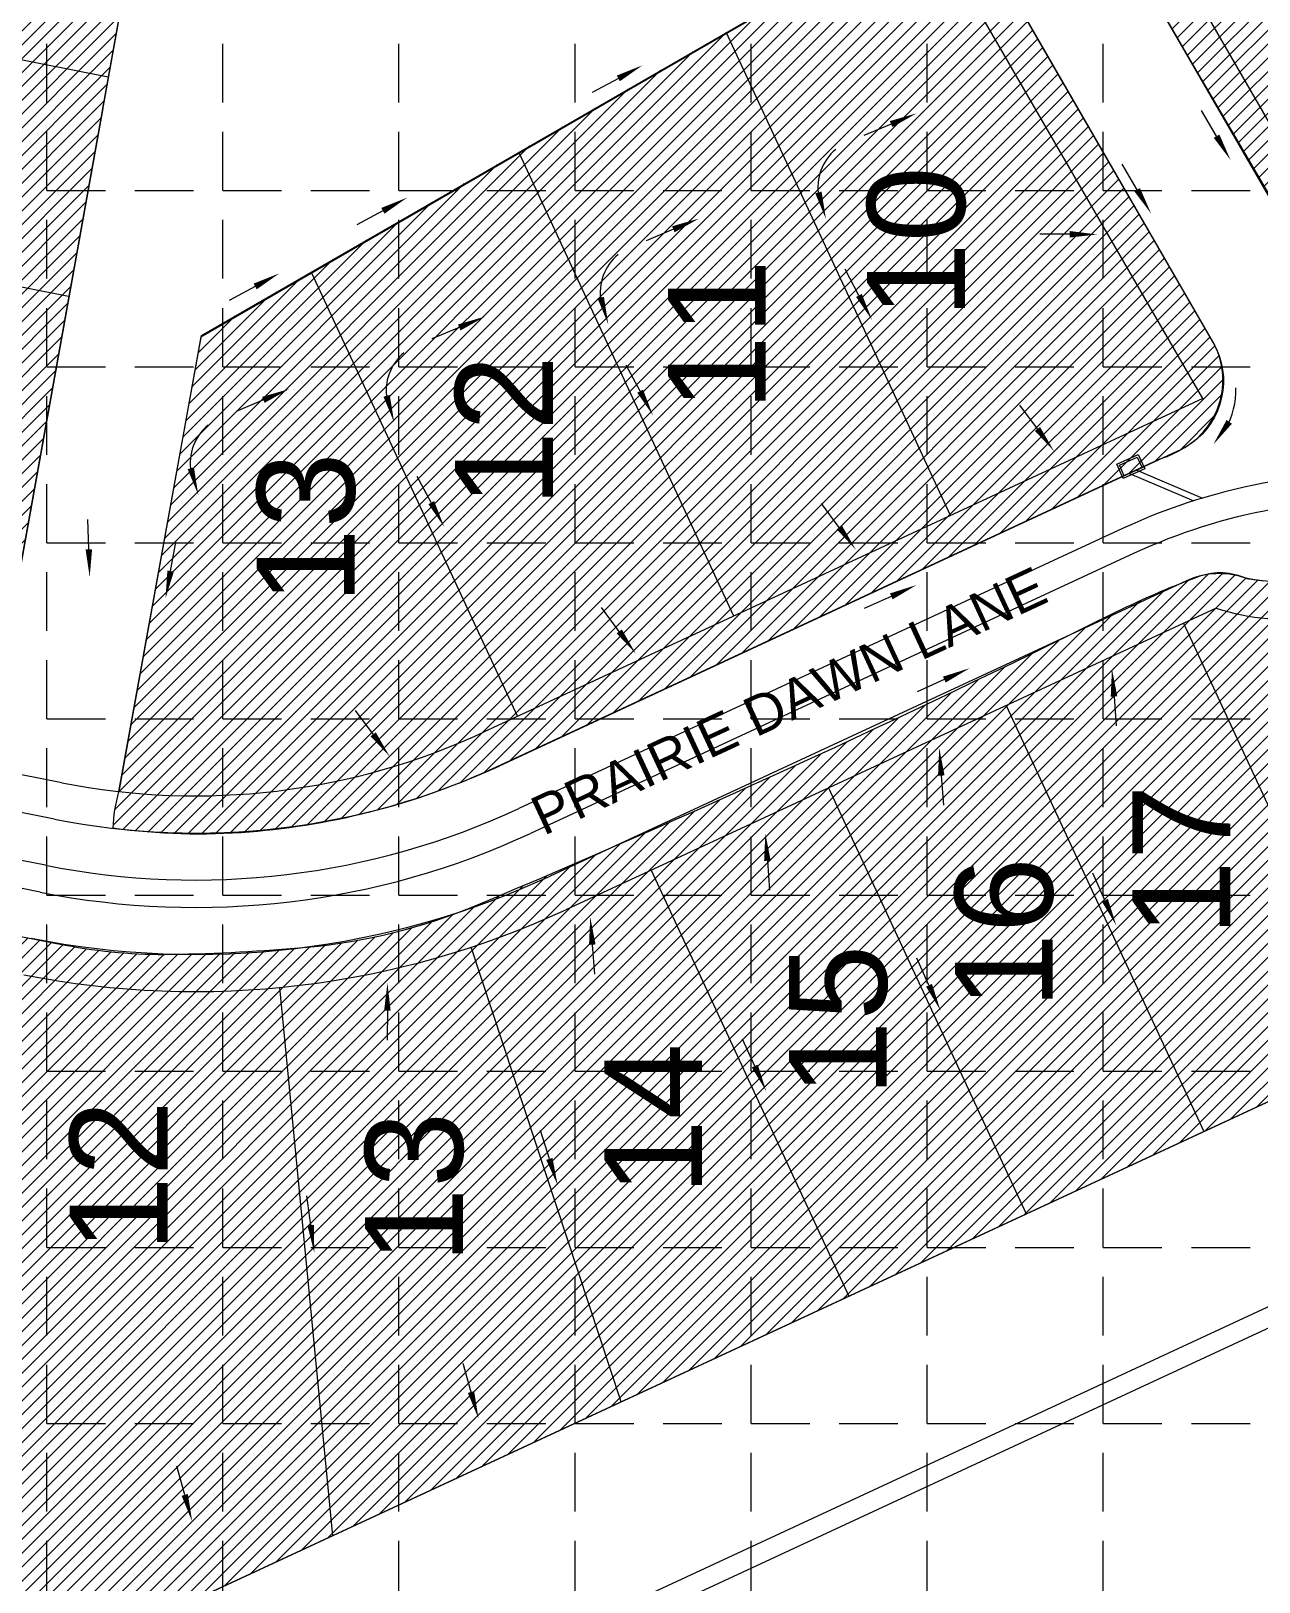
# Model space of a CAD drawing. Header units: feet. Extents: x 5156 to 6960, y 4976 to 7860.
# Drawn here: x 6234.1 to 6547.9, y 5612.7 to 6009 of the extents above; entities that cross this region are included whole.
import ezdxf

# ---------------------------------------------------------------- set-up
doc = ezdxf.new("R2010")
doc.units = ezdxf.units.FT
doc.header["$LTSCALE"] = 100
doc.header["$MEASUREMENT"] = 0
doc.linetypes.add('EASMT', pattern=[0.25, 0.15, -0.1])
doc.linetypes.add('HIDDEN', pattern=[0.375, 0.25, -0.125])
for name, color, linetype in [('1 SODDED', 2, 'Continuous'), ('DRAIN-ARROW', 7, 'Continuous'), ('ESMT-REV35LS', 253, 'EASMT'), ('GRID', 10, 'Continuous'), ('LOT', 7, 'Continuous'), ('LOTN', 7, 'Continuous'), ('PCB-SF', 4, 'Continuous'), ('PINLETS', 7, 'Continuous'), ('psd', 7, 'Continuous'), ('ROW', 7, 'Continuous'), ('RR_TRCK', 254, 'TRACK25'), ('STREET-TXT', 7, 'Continuous')]:
    doc.layers.add(name, color=color, linetype=linetype)
doc.styles.get("Standard").update_dxf_attribs({"font": 'ARIAL.TTF'})
doc.linetypes.add('TRACK25', pattern='A,0.25,[130,ltypeshp.shx,S=0.1,R=0,X=0,Y=0],0.25', length=0.5)
pattern_1 = [(45, (0, 0), (-1.767766952966369, 1.767766952966369), [])]

msp = doc.modelspace()

# ---------------------------------------------------------------- hatches: boundary and pattern name
at = {"layer": '1 SODDED', "linetype": 'Continuous', "lineweight": 0}
h = msp.add_hatch(dxfattribs=at)
h.set_pattern_fill('ANSI31', color=256, scale=20, style=0)
h.set_pattern_definition(pattern_1)
edge = h.paths.add_edge_path()
edge.add_line((6758.855390830049, 5844.921429924499), (6601.026243783968, 5894.005626577678))
edge.add_line((6601.026243783968, 5894.005626577678), (6592.015486126893, 5897.0097709893))
edge.add_line((6592.015486126893, 5897.0097709893), (6592.567223665752, 5898.937659796655))
edge.add_arc((6560.408312607471, 5908.141135833234), 33.44995562942219, 344.0295441537648, 364.9741313142981)
edge.add_arc((6533.721879112495, 5905.818515935782), 60.23727158062977, 4.974131314298693, 14.64610063514272)
edge.add_arc((6572.690451419604, 5916.002557564325), 19.9599289231721, 14.64610063514356, 28.65813519236893)
edge.add_arc((6628.18989299225, 5946.334928008357), 43.2875272440882, 204.6000480894362, 208.6581351923693, ccw=False)
edge.add_arc((6574.877115914446, 5921.9263788186), 15.34718494328739, 24.6000480894371, 38.03813715668324)
edge.add_arc((6668.838180558485, 5995.437579012181), 103.9531848086208, 215.6722179343391, 218.0381371566829, ccw=False)
edge.add_arc((6565.461960962059, 5921.230211418469), 23.30001233485701, 35.67221793433792, 56.70534831427373)
edge.add_arc((6803.881748948658, 6284.263494584579), 411.0237839162121, 235.68610131327182, 236.7053483142737, ccw=False)
edge.add_arc((6570.534292139541, 5942.367100595149), 2.913626596848857, 55.68610131325829, 78.75869405373093)
edge.add_line((6571.102278865796, 5945.224828893057), (6566.259080542259, 5947.277116696658))
edge.add_arc((6573.763749020354, 5964.987399693047), 19.23471270329579, 221.1039118460527, 247.035373200532, ccw=False)
edge.add_line((6559.2700369924, 5952.341986120171), (6530.279906441978, 6001.656963672234))
edge.add_line((6530.279906441978, 6001.656963672234), (6445.247386840144, 6148.911918707481))
edge.add_line((6445.247386840144, 6148.911918707481), (6409.370282484126, 6210.583705991199))
edge.add_line((6409.370282484126, 6210.583705991199), (6397.288395948033, 6231.74434396535))
edge.add_line((6397.288395948033, 6231.74434396535), (6392.48421467862, 6240.048809059548))
edge.add_line((6392.48421467862, 6240.048809059548), (6384.310861760282, 6252.224531056107))
edge.add_line((6384.310861760282, 6252.224531056107), (6373.367289165722, 6266.522609545901))
edge.add_line((6373.367289165722, 6266.522609545901), (6361.607207200669, 6279.150213802843))
edge.add_line((6361.607207200669, 6279.150213802843), (6350.219880761645, 6289.353117197033))
edge.add_line((6350.219880761645, 6289.353117197033), (6339.041468254831, 6298.699165619856))
edge.add_line((6339.041468254831, 6298.699165619856), (6428.684470696635, 6416.329833375858))
edge.add_line((6428.684470696635, 6416.329833375858), (6758.855390830049, 5844.921429924499))
h = msp.add_hatch(dxfattribs=at)
h.set_pattern_fill('ANSI31', color=256, scale=20, style=0)
h.set_pattern_definition(pattern_1)
edge = h.paths.add_edge_path()
edge.add_line((6222.113099668939, 5820.892492463352), (6303.710373120727, 6273.968453412843))
edge.add_line((6303.710373120727, 6273.968453412843), (6305.342875701628, 6284.018378852266))
edge.add_line((6305.342875701628, 6284.018378852266), (6297.252612829014, 6288.799158453476))
edge.add_line((6297.252612829014, 6288.799158453476), (6288.34267896331, 6293.304817818756))
edge.add_line((6288.34267896331, 6293.304817818756), (6282.657154511086, 6295.86692121036))
edge.add_line((6282.657154511086, 6295.86692121036), (6274.262247252706, 6299.302029607692))
edge.add_line((6274.262247252706, 6299.302029607692), (6266.023654778176, 6302.176395644783))
edge.add_line((6266.023654778176, 6302.176395644783), (6255.242002199756, 6305.275329904449))
edge.add_line((6255.242002199756, 6305.275329904449), (6204.72844638703, 6315.518594053054))
edge.add_arc((6200.876931865293, 6296.525264296564), 19.37990555575277, 78.53685718887843, 186.0902048709609)
edge.add_line((6181.606404631833, 6294.469171036424), (6100.457821725762, 5886.51556846533))
edge.add_line((6100.457821725762, 5886.51556846533), (6094.277713965874, 5854.811390835331))
edge.add_arc((6107.392262673368, 5852.254966720487), 13.36138810364417, 168.9696332175834, 203.7004397232747)
edge.add_arc((6048.458547848659, 5826.384335146895), 51.00065289146976, 19.237279066537383, 23.700439723274712, ccw=False)
edge.add_line((6096.611436267695, 5843.18808271284), (6098.528228071366, 5840.63056019134))
edge.add_line((6098.528228071366, 5840.63056019134), (6099.84418340977, 5839.106901066399))
edge.add_line((6099.84418340977, 5839.106901066399), (6101.180899339832, 5837.830909445198))
edge.add_line((6101.180899339832, 5837.830909445198), (6102.681355567846, 5836.6771312149))
edge.add_line((6102.681355567846, 5836.6771312149), (6104.304612612492, 5835.64380387761))
edge.add_line((6104.304612612492, 5835.64380387761), (6106.167874612114, 5834.716461955212))
edge.add_line((6106.167874612114, 5834.716461955212), (6107.099629003257, 5834.323473657291))
edge.add_line((6107.099629003257, 5834.323473657291), (6108.759361407095, 5833.784725971243))
edge.add_line((6108.759361407095, 5833.784725971243), (6116.400471016497, 5832.168889018604))
edge.add_line((6116.400471016497, 5832.168889018604), (6158.328070126955, 5823.86396644898))
edge.add_line((6158.328070126955, 5823.86396644898), (6220.354085717771, 5811.510042033191))
edge.add_line((6220.354085717771, 5811.510042033191), (6222.113099668939, 5820.892492463352))
h = msp.add_hatch(dxfattribs=at)
h.set_pattern_fill('ANSI31', color=256, scale=20, style=0)
h.set_pattern_definition(pattern_1)
edge = h.paths.add_edge_path()
edge.add_line((6256.558429069322, 5814.68612821684), (6277.623189175366, 5931.249486927469))
edge.add_line((6277.623189175366, 5931.249486927469), (6470.301389836996, 6042.477212206482))
edge.add_line((6470.301389836996, 6042.477212206482), (6470.747837304565, 6042.714922003222))
edge.add_line((6470.747837304565, 6042.714922003222), (6536.195181654699, 5929.385933738429))
edge.add_arc((6519.249304779194, 5919.599711729681), 19.56867098921836, -54.88028041253011, 30.006378296315688, ccw=False)
edge.add_arc((6513.021017387789, 5928.455188108525), 30.39507508874358, 287.50453430373204, 305.11971958747034, ccw=False)
edge.add_line((6522.163286806019, 5899.467613192109), (6352.9690743387, 5820.922934132063))
edge.add_arc((6275.172474293868, 5988.505698932182), 184.7600986051574, 274.5897878539654, 294.90204508204454, ccw=False)
edge.add_arc((6277.049560754301, 5965.123576465616), 161.3027521094124, 262.16828845881344, 274.58978785396556, ccw=False)
edge.add_arc((6296.235292392322, 5803.577704460966), 41.20255527867219, 164.359223825406, 177.5689965169096, ccw=False)
h = msp.add_hatch(dxfattribs=at)
h.set_pattern_fill('ANSI31', color=256, scale=20, style=0)
h.set_pattern_definition(pattern_1)
edge = h.paths.add_edge_path()
edge.add_line((5554.058646411372, 5644.777081938691), (5546.83106886284, 5651.055516981685))
edge.add_line((5546.83106886284, 5651.055516981685), (5563.606108891433, 5667.568633613211))
edge.add_line((5563.606108891433, 5667.568633613211), (5579.819075631546, 5687.673942179521))
edge.add_line((5579.819075631546, 5687.673942179521), (5599.961177752551, 5715.151733361708))
edge.add_line((5599.961177752551, 5715.151733361708), (5609.145358740408, 5727.60107083878))
edge.add_arc((5625.415155476602, 5715.598443539451), 20.21804510638181, 47.16435984333077, 143.5828957521485, ccw=False)
edge.add_line((5639.161355430905, 5730.424479244926), (5734.528443186259, 5660.134987388356))
edge.add_line((5734.528443186259, 5660.134987388356), (5737.940397553012, 5657.467770060433))
edge.add_line((5737.940397553012, 5657.467770060433), (5747.008338212298, 5650.996758764577))
edge.add_line((5747.008338212298, 5650.996758764577), (5753.379125870605, 5646.739968647888))
edge.add_line((5753.379125870605, 5646.739968647888), (5761.565668440245, 5641.756025670315))
edge.add_line((5761.565668440245, 5641.756025670315), (5772.703866254768, 5635.793059220327))
edge.add_line((5772.703866254768, 5635.793059220327), (5784.098170170287, 5630.508558181289))
edge.add_arc((5865.363670088286, 5805.731118849169), 193.1502711464091, 245.1188626646831, 276.706842278407)
edge.add_arc((5947.251123728467, 5109.374128345998), 508.004927997338, 95.26702740483182, 96.70684227840712, ccw=False)
edge.add_arc((5890.272363398426, 5727.453554566846), 112.6952864751893, 275.2670274048318, 288.5608833743398)
edge.add_arc((6201.909856304421, 4799.345922800451), 866.3357156528126, 107.21663473462081, 108.56088337433991, ccw=False)
edge.add_arc((5897.205452078128, 5782.6760716427), 163.1218869598537, 287.2166347346208, 316.4183143547689)
edge.add_arc((4098.031666947485, 7494.909819278895), 2646.822898685222, 316.4183143547689, 317.0879206751576)
edge.add_arc((5950.577913979292, 5772.689652038138), 117.4020357518873, 317.0879206751579, 334.2847760533843)
edge.add_arc((6267.449361327378, 5620.086013306174), 234.3015108590424, 150.0915042909171, 154.2847760533844, ccw=False)
edge.add_arc((5976.608343698891, 5787.384405808873), 101.2238230118306, 330.091504290917, 346.8375575861674)
edge.add_arc((6828.565672262586, 5588.148711429118), 773.7196903696741, 164.9049439682382, 166.8375575861673, ccw=False)
edge.add_arc((6100.005900140969, 5784.661783181216), 19.1226264187545, 67.85043149935001, 164.9049439682361, ccw=False)
edge.add_line((6107.2156216231, 5802.37321331267), (6217.875934837684, 5780.31674069996))
edge.add_line((6217.875934837684, 5780.31674069996), (6242.804960709464, 5775.487119550302))
edge.add_arc((6267.752322013306, 5904.257761409062), 131.1649688016645, 259.0356398053991, 270.9878642315282)
edge.add_arc((6261.651045912403, 6258.094573095859), 485.0543793167818, 270.9878642315281, 275.0900819138463)
edge.add_arc((6291.766313429403, 5919.998638680558), 145.6198639743134, 275.0900819138462, 292.7276121914429)
edge.add_arc((5304.459517328368, 8277.040210750543), 2701.088447638264, 292.727612191443, 296.5040702227158)
edge.add_arc((6613.526783793728, 5651.924492656321), 232.320770578048, 110.3736016088215, 116.5040702227158, ccw=False)
edge.add_arc((6537.973619034301, 5855.36768432733), 15.30138678376091, 63.897300118003386, 110.37360160881951, ccw=False)
edge.add_line((6544.705945930359, 5869.108434382217), (6549.169904753345, 5868.538747747058))
edge.add_arc((6554.541794486046, 5902.882323555875), 34.76116221642002, 261.1100485477256, 301.6556773565683)
edge.add_line((6572.784915672447, 5873.293019271818), (6632.072286952717, 5773.424640923429))
edge.add_line((6632.072286952717, 5773.424640923429), (5862.853040839535, 5416.60547790103))
edge.add_line((5862.853040839535, 5416.60547790103), (5554.058646411372, 5644.777081938691))

# ---------------------------------------------------------------- linework, layer by layer
for points in [[(6559.2700369924, 5952.341986120171), (6530.279906441978, 6001.656963672234), (6445.247386840144, 6148.911918707481), (6409.370282484126, 6210.583705991199), (6397.288395948033, 6231.74434396535), (6392.48421467862, 6240.048809059548), (6384.310861760282, 6252.224531056107), (6373.367289165722, 6266.522609545901), (6361.607207200669, 6279.150213802843), (6350.219880761645, 6289.353117197033), (6339.041468254831, 6298.699165619856), (6428.684470696635, 6416.329833375858), (6758.855390830049, 5844.921429924499)], [(6632.072286952717, 5773.424640923429), (5862.853040839535, 5416.60547790103)]]:
    msp.add_lwpolyline(points, dxfattribs=at)
for points in [[(6181.606404631833, 6294.469171036424), (6100.457821725762, 5886.51556846533), (6094.277713965874, 5854.811390835331, 0.1527125341902446), (6095.157780609286, 5846.884292584044, -0.01947667433201975), (6096.611436267695, 5843.18808271284), (6098.528228071366, 5840.63056019134), (6099.84418340977, 5839.106901066399), (6101.180899339832, 5837.830909445198), (6102.681355567846, 5836.6771312149), (6104.304612612492, 5835.64380387761), (6106.167874612114, 5834.716461955212), (6107.099629003257, 5834.323473657291), (6108.759361407095, 5833.784725971243), (6116.400471016497, 5832.168889018604), (6158.328070126955, 5823.86396644898), (6220.354085717771, 5811.510042033191), (6222.113099668939, 5820.892492463352), (6303.710373120727, 6273.968453412843)], [(5772.703866254768, 5635.793059220327), (5784.098170170287, 5630.508558181289, 0.1387080085100155), (5887.921562967645, 5613.902631098328, -0.006282460193592454), (5900.617514839773, 5615.234102441198, 0.05807053237717366), (5926.144645750174, 5620.620006686971, -0.005865458445050849), (5945.487146492961, 5626.863273741577, 0.1281104034525656), (6015.36968417116, 5670.221795338028, 0.002921717059372526), (6036.563091026433, 5692.753506729152, 0.07517657914011078), (6056.352659070123, 5721.749085692079, -0.01829864163539758), (6064.351463878116, 5736.912560128885, 0.07319875738940188), (6075.172852745729, 5764.334462175835, -0.00843281758457475), (6081.543097922962, 5789.641720470983, -0.4507533056701839), (6107.2156216231, 5802.37321331267), (6217.875934837684, 5780.31674069996), (6242.804960709464, 5775.487119550302, 0.05219874874531502), (6270.013688603113, 5773.112287747605, 0.01790121309830503), (6304.685981174302, 5774.953035612905, 0.07711053483649438), (6348.026633852913, 5785.685865163883, 0.01647939820740993), (6509.850994478299, 5859.828968682694, -0.02675559719810751), (6532.646591666935, 5869.711854464831, -0.2056175003249563), (6544.705945930359, 5869.108434382217), (6549.169904753345, 5868.538747747058, 0.1787827916119055)]]:
    msp.add_lwpolyline(points, format="xyb", dxfattribs=at)
msp.add_lwpolyline([(6256.558429069322, 5814.68612821684), (6277.623189175366, 5931.249486927469), (6470.301389836996, 6042.477212206482), (6470.747837304565, 6042.714922003222), (6536.195181654699, 5929.385933738429, -0.3883095082574331), (6530.506902931664, 5903.593482688404, -0.07701245741597511), (6522.163286806019, 5899.467613192109), (6352.9690743387, 5820.922934132063, -0.08886173601205943), (6289.95721047803, 5804.33809696986, -0.05425214852368015), (6255.069818409208, 5805.325363820687, -0.05770242049520302)], format="xyb", close=True, dxfattribs=at)
at = {"layer": 'DRAIN-ARROW', "lineweight": 0, "flags": 128}
for points, format in [([(6390.428248270206, 6000.299719516759, 0, 1.666666666666665, 0), (6384.181164134407, 5996.908695347629, 1.666666666666665, 1.666666666666665, 0)], "xyseb"), ([(6460.425714941151, 5987.98902368209, 0, 1.666666666666665, 0), (6453.872234836674, 5985.236387920575, 1.666666666666665, 1.666666666666665, 0)], "xyseb"), ([(6330.26670534085, 5966.468462344663, 0, 1.666666666666665, 0), (6324.01962120505, 5963.077438175533, 1.666666666666665, 1.666666666666665, 0)], "xyseb"), ([(6404.798950693077, 5961.105249782213, 0, 1.666666666666665, 0), (6398.245470588599, 5958.352614020698, 1.666666666666665, 1.666666666666665, 0)], "xyseb"), ([(6506.595081199197, 5957.034063013312, 0, 1.666666666666665, 0), (6499.487086609181, 5957.073024836553, 1.666666666666665, 1.666666666666665, 0)], "xyseb"), ([(6297.61622166979, 5947.136305508608, 0, 1.666666666666665, 0), (6291.369137533991, 5943.745281339478, 1.666666666666665, 1.666666666666665, 0)], "xyseb"), ([(6449.01303323653, 5935.183898365711, 0, 1.666666666666665, 0), (6445.671346597715, 5941.457512597025, 1.666666666666665, 1.666666666666665, 0)], "xyseb"), ([(6350.079142181263, 5936.03386342434, 0, 1.666666666666665, 0), (6343.525662076785, 5933.281227662825, 1.666666666666665, 1.666666666666665, 0)], "xyseb"), ([(6300.024702659093, 5917.526888554768, 0, 1.666666666666665, 0), (6293.471222554615, 5914.774252793253, 1.666666666666665, 1.666666666666665, 0)], "xyseb"), ([(6393.083958983687, 5910.716645799441, 0, 1.666666666666665, 0), (6389.742272344873, 5916.990260030755, 1.666666666666665, 1.666666666666665, 0)], "xyseb"), ([(6539.422039396471, 5907.434745964104, 0.1365797874711341), (6542.004684337109, 5917.845477656118, 0.1365797874711341)], "xyb"), ([(6536.411386511456, 5903.634551443934, 0.0838537876487148, 1.666666666666667, 0), (6540.300108498591, 5909.152411187537, 1.666666666666667, 1.666666666666667, 0)], "xyseb"), ([(6495.534977924449, 5901.6439947996, 0, 1.666666666666666, 0), (6491.291889871993, 5907.346740532535, 1.666666666666666, 1.666666666666666, 0)], "xyseb"), ([(6339.712880591851, 5882.253650066932, 0, 1.666666666666665, 0), (6336.371193953037, 5888.527264298246, 1.666666666666665, 1.666666666666665, 0)], "xyseb"), ([(6444.887467545478, 5876.490496929457, 0, 1.666666666666666, 0), (6440.644379493022, 5882.193242662391, 1.666666666666666, 1.666666666666666, 0)], "xyseb"), ([(6249.082161981614, 5869.495988116131, 0, 1.666666666666666, 0), (6248.870292958059, 5876.600931228656, 1.666666666666666, 1.666666666666666, 0)], "xyseb"), ([(6268.463408770366, 5864.008527086121, 0, 1.666666666666666, 0), (6269.757278348963, 5870.997876600128, 1.666666666666666, 1.666666666666666, 0)], "xyseb"), ([(6460.407544992551, 5867.475333671373, 0, 1.666666666666665, 0), (6453.924824075832, 5864.559954685494, 1.666666666666665, 1.666666666666665, 0)], "xyseb"), ([(6388.65605756592, 5849.908789925381, 0, 1.666666666666666, 0), (6384.412969513463, 5855.611535658315, 1.666666666666666, 1.666666666666666, 0)], "xyseb"), ([(6473.966870810624, 5846.215537704496, 0, 1.666666666666665, 0), (6467.484149893905, 5843.300158718617, 1.666666666666665, 1.666666666666665, 0)], "xyseb"), ([(6510.317826923742, 5846.094880681107, 0, 1.666666666666665, 0), (6510.84859568288, 5839.006623515928, 1.666666666666665, 1.666666666666665, 0)], "xyseb"), ([(6325.773621705851, 5823.629149817105, 0, 1.666666666666666, 0), (6321.530533653395, 5829.331895550039, 1.666666666666666, 1.666666666666666, 0)], "xyseb"), ([(6466.179203980679, 5825.856536093707, 0, 1.666666666666665, 0), (6466.709972739816, 5818.768278928529, 1.666666666666665, 1.666666666666665, 0)], "xyseb"), ([(6421.738262234805, 5804.107872108433, 0, 1.666666666666665, 0), (6422.269030993943, 5797.019614943255, 1.666666666666665, 1.666666666666665, 0)], "xyseb"), ([(6511.450246737778, 5780.430466937853, 0, 1.666666666666665, 0), (6508.533848511933, 5786.912729390398, 1.666666666666665, 1.666666666666665, 0)], "xyseb"), ([(6376.995001686122, 5782.661270887977, 0, 1.666666666666665, 0), (6377.52577044526, 5775.573013722798, 1.666666666666665, 1.666666666666665, 0)], "xyseb"), ([(6325.175738709551, 5765.82594256805, 0, 1.666666666666665, 0), (6325.156890260813, 5758.717866186118, 1.666666666666665, 1.666666666666665, 0)], "xyseb"), ([(6466.516300980693, 5758.742537988725, 0, 1.666666666666666, 0), (6463.569944671191, 5765.211238755713, 1.666666666666666, 1.666666666666666, 0)], "xyseb"), ([(6421.992080512961, 5738.083682182827, 0, 1.666666666666666, 0), (6419.050888840329, 5744.554732844059, 1.666666666666666, 1.666666666666666, 0)], "xyseb"), ([(6368.694968462445, 5714.061082541406, 0, 1.666666666666666, 0), (6366.553230273956, 5720.838844904261, 1.666666666666666, 1.666666666666666, 0)], "xyseb"), ([(6306.479130990314, 5696.849996025661, 0, 1.666666666666666, 0), (6305.563750726077, 5703.898909707018, 1.666666666666666, 1.666666666666666, 0)], "xyseb"), ([(6348.451355781895, 5654.430136424537, 0, 1.666666666666666, 0), (6346.539242505318, 5661.276224937908, 1.666666666666666, 1.666666666666666, 0)], "xyseb"), ([(6275.2900759472, 5628.150497524291, 0, 1.666666666666666, 0), (6273.377962670623, 5634.996586037661, 1.666666666666666, 1.666666666666666, 0)], "xyseb")]:
    msp.add_lwpolyline(points, format=format, dxfattribs=at)
for points in [[(6384.181164134407, 5996.908695347629), (6377.521699790828, 5993.293824145054)], [(6453.872234836674, 5985.236387920575), (6446.886148827036, 5982.302046185096)], [(6324.01962120505, 5963.077438175533), (6317.360156861472, 5959.462566972958)], [(6398.245470588599, 5958.352614020698), (6391.259384578962, 5955.418272285218)], [(6499.487086609181, 5957.073024836553), (6491.909881708845, 5957.114558593251)], [(6445.671346597715, 5941.457512597025), (6442.109069776263, 5948.145258330974)], [(6291.369137533991, 5943.745281339478), (6284.709673190413, 5940.130410136902)], [(6343.525662076785, 5933.281227662825), (6336.539576067147, 5930.346885927345)], [(6389.742272344873, 5916.990260030755), (6386.17999552342, 5923.678005764704)], [(6293.471222554615, 5914.774252793253), (6286.485136544978, 5911.839911057774)], [(6491.291889871993, 5907.346740532535), (6486.768708660124, 5913.425933807895)], [(6336.371193953037, 5888.527264298246), (6332.808917131584, 5895.215010032195)], [(6440.644379493022, 5882.193242662391), (6436.121198281153, 5888.272435937752)], [(6248.870292958059, 5876.600931228656), (6248.644438114865, 5884.174883218499)], [(6269.757278348963, 5870.997876600128), (6271.136558367702, 5878.448604469573)], [(6384.412969513463, 5855.611535658315), (6379.889788301594, 5861.690728933676)], [(6453.924824075832, 5864.559954685494), (6447.014168183286, 5861.452126780119)], [(6467.484149893905, 5843.300158718617), (6460.573494001358, 5840.192330813243)], [(6510.84859568288, 5839.006623515928), (6511.414401353059, 5831.45045894002)], [(6321.530533653395, 5829.331895550039), (6317.007352441526, 5835.4110888254)], [(6466.709972739816, 5818.768278928529), (6467.275778409996, 5811.212114352621)], [(6422.269030993943, 5797.019614943255), (6422.834836664122, 5789.463450367347)], [(6508.533848511933, 5786.912729390398), (6505.424934084892, 5793.822896554799)], [(6377.52577044526, 5775.573013722798), (6378.091576115439, 5768.01684914689)], [(6463.569944671191, 5765.211238755713), (6460.429094578551, 5772.106949005587)], [(6325.156890260813, 5758.717866186118), (6325.136797595242, 5751.140574094651)], [(6419.050888840329, 5744.554732844059), (6415.915544310661, 5751.452948108525)], [(6366.553230273956, 5720.838844904261), (6364.270112456185, 5728.064018409777)], [(6305.563750726077, 5703.898909707018), (6304.587944718343, 5711.413133671601)], [(6346.539242505318, 5661.276224937908), (6344.500907514228, 5668.574234914519)], [(6273.377962670623, 5634.996586037661), (6271.339627679533, 5642.294596014273)]]:
    msp.add_lwpolyline(points, dxfattribs=at)
at = {"layer": 'DRAIN-ARROW', "lineweight": 0, "elevation": 0.5, "flags": 128}
for points in [[(6537.055984847175, 5982.138752246511), (6533.217701192792, 5988.672000882763)], [(6516.757335421647, 5968.470742057611), (6512.919051767264, 5975.003990693863)]]:
    msp.add_lwpolyline(points, dxfattribs=at)
for points, format in [([(6540.656586890958, 5976.010068045339, 0, 1.666666666666666, 0), (6537.055984847175, 5982.138752246511, 1.666666666666666, 1.666666666666666, 0)], "xyseb"), ([(6439.730029650056, 5978.755773487593, 0.2678159903827875), (6435.356746233772, 5966.891538268963)], "xyb"), ([(6437.245963244082, 5960.918811764955, 0, 1.666666666666667, 0), (6435.316892643289, 5967.760141440723, 1.666666666666667, 1.666666666666667, 0)], "xyseb"), ([(6520.35793746543, 5962.342057856438, 0, 1.666666666666666, 0), (6516.757335421647, 5968.470742057611, 1.666666666666666, 1.666666666666666, 0)], "xyseb"), ([(6384.103265401982, 5951.871999587715, 0.2678159903827875), (6379.729981985698, 5940.007764369086)], "xyb"), ([(6381.619198996008, 5934.035037865077, 0, 1.666666666666667, 0), (6379.690128395215, 5940.876367540845, 1.666666666666667, 1.666666666666667, 0)], "xyseb"), ([(6329.383456890168, 5926.800613229842, 0.2678159903827875), (6325.010173473884, 5914.936378011213)], "xyb"), ([(6326.899390484194, 5908.963651507204, 0, 1.666666666666667, 0), (6324.9703198834, 5915.804981182972, 1.666666666666667, 1.666666666666667, 0)], "xyseb"), ([(6279.329017367998, 5908.293638360271, 0.2678159903827875), (6274.955733951714, 5896.429403141641)], "xyb"), ([(6276.844950962024, 5890.456676637633, 0, 1.666666666666667, 0), (6274.915880361231, 5897.298006313401, 1.666666666666667, 1.666666666666667, 0)], "xyseb")]:
    msp.add_lwpolyline(points, format=format, dxfattribs=at)
at = {"layer": 'ESMT-REV35LS', "linetype": 'ByBlock', "lineweight": 0, "flags": 128}
msp.add_lwpolyline([(6222.113102714748, 5820.892492011416), (6274.11722174262, 6109.558173276085)], dxfattribs=at)
at = {"layer": 'GRID', "color": 253, "linetype": 'HIDDEN', "lineweight": 0, "ltscale": 0.6, "extrusion": (0, 0, -1)}
for p, q in [((6238.11234114348, 5023.24131886057), (6238.112341143479, 7813.2413188605)), ((6283.112341143478, 5023.24131886057), (6283.112341143478, 7813.2413188605)), ((6328.112341143477, 5023.24131886057), (6328.112341143476, 7813.2413188605)), ((6373.112341143476, 5023.24131886057), (6373.112341143476, 7813.2413188605)), ((6418.112341143476, 5023.24131886057), (6418.112341143475, 7813.2413188605)), ((6463.112341143474, 5023.24131886057), (6463.112341143474, 7813.2413188605)), ((6508.112341143473, 5023.24131886057), (6508.112341143473, 7813.2413188605)), ((5203.112341143506, 5968.241318860546), (6778.311090078119, 5968.241318860546)), ((5203.112341143506, 5923.241318860547), (6778.311090078119, 5923.241318860548)), ((5203.112341143506, 5878.241318860548), (6778.311090078119, 5878.241318860548)), ((5203.112341143506, 5833.24131886055), (6778.311090078119, 5833.24131886055)), ((5203.112341143506, 5788.241318860551), (6778.311090078119, 5788.241318860551)), ((5203.112341143506, 5743.241318860551), (6778.311090078119, 5743.241318860551)), ((5203.112341143506, 5698.241318860552), (6778.311090078119, 5698.241318860553)), ((5203.112341143506, 5653.241318860554), (6778.311090078119, 5653.241318860554))]:
    msp.add_line(p, q, dxfattribs=at)
at = {"layer": 'LOT', "lineweight": 0, "flags": 128}
for points in [[(6252.436503329991, 5989.212333987182), (6272.401088247757, 6100.032219299816)], [(6277.498174849963, 5930.918915636169), (6462.580377273229, 6037.863007410308)], [(6253.806863249082, 5997.264608643077), (6136.752131115104, 6020.509884644031)], [(6469.050061264076, 5885.20283823471), (6411.836419030071, 6008.542162638161)], [(6252.436503329991, 5989.212333987182), (6222.113102714749, 5820.892492011416)], [(6413.713770371466, 5859.533889868085), (6358.806780542592, 5977.900607421605)], [(6243.691572395176, 5941.160295471773), (6125.649606705216, 5964.60162092812)], [(6305.77637433657, 5947.258608602363), (6358.376678366538, 5833.864569887997)], [(6277.498174849963, 5930.918915636169), (6256.558424842394, 5814.686061115415)], [(6528.640467359299, 5857.727615044452), (6579.136759183097, 5748.869337906356)], [(5862.853027561995, 5416.605468588724), (6764.636021770341, 5834.91722643597)], [(6483.282851873552, 5836.687493432465), (6533.779143692241, 5727.829216305384)], [(6437.925236387806, 5815.647371820478), (6488.421528201385, 5706.789094704412)], [(6392.567620902059, 5794.607250208491), (6443.063912770827, 5685.748973042701)], [(6384.941958384178, 5658.787833760461), (6346.599781272284, 5774.936009277345)], [(6311.183622376687, 5624.573416999882), (6297.672430240604, 5764.634828712816)]]:
    msp.add_lwpolyline(points, dxfattribs=at)
at = {"layer": 'PCB-SF', "color": 7, "lineweight": 0}
for p, q in [((6556.877466448455, 5955.618949804246), (6395.783884099688, 6234.414669350259)), ((6535.991447369073, 5929.802974958202), (6368.942551071374, 6218.905225734737)), ((6527.090506963342, 5901.653836108729), (6353.705874523108, 5821.225583584328)), ((6529.33720771054, 5868.523145110974), (6366.750749922539, 5793.103861983165)), ((6240.130707290237, 5807.628962698915), (6110.302180092652, 5833.410918647956))]:
    msp.add_line(p, q, dxfattribs=at)
for centre, radius, start, end in [((6553.292168031906, 5908.850537805979), 40.5, 255.1172689724951, 69.7881461739089), ((6518.674458318547, 5919.796882303027), 20, 294.8852587579636, 30.02015638846038), ((6537.753256355335, 5850.380098916676), 20, 75.11726897249508, 114.8852587579636), ((6276.067825774875, 5988.595184726731), 184.5, 258.768061896877, 294.8852587579636), ((6276.067825774875, 5988.595184726731), 215.5, 258.768061896877, 294.8852587579636)]:
    msp.add_arc(centre, radius, start, end, dxfattribs=at)
at = {"layer": 'PINLETS', "color": 5, "lineweight": 0}
for points in [[(6517.054444293251, 5900.815491098529), (6518.692724194179, 5897.166376278985), (6513.219051964865, 5894.708956427591), (6511.580772063935, 5898.358071247134)], [(6516.803089928422, 5900.15456675847), (6518.03179985412, 5897.417730643812), (6513.47040632969, 5895.36988076765), (6512.241696403995, 5898.106716882307)]]:
    msp.add_lwpolyline(points, close=True, dxfattribs=at)
at = {"layer": 'psd', "color": 5, "lineweight": 0}
for p, q in [((6516.682905852786, 5896.81214105835), (6533.457111837188, 5889.668049429789)), ((6514.834924302383, 5895.968816143484), (6531.238201213369, 5888.982702263061)), ((6513.052656729029, 5881.913863746594), (6358.755503709985, 5810.339755867749)), ((6515.998273754707, 5875.563797578589), (6361.701120735663, 5803.989689699744)), ((6237.793333730261, 5795.858801916616), (6112.250001050378, 5820.789783902744)), ((6236.429865820274, 5788.99287479361), (6108.042573007777, 5814.488623679914))]:
    msp.add_line(p, q, dxfattribs=at)
for centre, radius, start, end in [((6577.64583007783, 5742.665984205352), 153.5000000000012, 84.74118404011764, 114.8852587579556), ((6577.64583007783, 5742.665984205352), 146.5000000000012, 85.69241255915, 114.8852587579556), ((6276.067825774874, 5988.595184726731), 196.5000000000002, 258.7680618968681, 294.8852587579557), ((6276.067825774874, 5988.595184726731), 203.5000000000002, 258.7680618968681, 294.8852587579557)]:
    msp.add_arc(centre, radius, start, end, dxfattribs=at)
at = {"layer": 'ROW', "lineweight": 0, "flags": 128}
for points in [[(6567.10667914989, 5956.904250280365), (6408.442344170886, 6231.495806267941)], [(6533.51230439242, 5915.105059069667), (6365.14987154457, 6206.480574630004)], [(6533.51230439242, 5915.105059069667), (6349.70825141683, 5829.843530526618)], [(6536.967835925649, 5861.590447018035), (6370.748373028817, 5784.485915040874)], [(6241.98112802522, 5816.947006651566), (6101.853710143123, 5844.774164465587)]]:
    msp.add_lwpolyline(points, dxfattribs=at)
for points in [[(6536.96783592565, 5861.590447018036, 1.026678820004658), (6567.106679149891, 5956.904250280366)], [(6241.98112802522, 5816.947006651565, 0.1589086785877169), (6349.70825141683, 5829.843530526619)], [(6232.242071525316, 5767.904670058661, 0.1589086785877203), (6370.748373028817, 5784.485915040873)]]:
    msp.add_lwpolyline(points, format="xyb", dxfattribs=at)
at = {"layer": 'RR_TRCK', "lineweight": 0, "flags": 128}
for points in [[(6762.818359375, 5781.7783203125), (5898.823570724311, 5380.586218475453)], [(5910.432645342513, 5380.586218475453), (6764.8466796875, 5777.26708984375)]]:
    msp.add_lwpolyline(points, dxfattribs=at)
at = {"layer": 'STREET-TXT', "lineweight": 0}
msp.add_lwpolyline([(6480.475486885375, 5810.71074607526, 0, 3.125, 0), (6484.884358527129, 5802.437144933885, 0, 0, 0), (6499.587615308062, 5774.84530466968, 0, 0, 0)], format="xyseb", dxfattribs=at)

# ---------------------------------------------------------------- texts
at = {"layer": 'LOTN', "lineweight": 0}
for s, p in [('10', (6472.762948324335, 5935.61696984739)), ('11', (6421.834877962639, 5911.86910659315)), ('12', (6367.463339344103, 5887.397366659181)), ('13', (6316.796593167184, 5862.535108979848)), ('17', (6540.536242476355, 5777.679792787024)), ('16', (6495.178626985498, 5759.101043981257)), ('15', (6452.772230845667, 5736.725572002803)), ('14', (6405.588141350457, 5711.526752275727)), ('12', (6269.000483119933, 5696.991266824579)), ('13', (6344.453242843346, 5694.036381931859))]:
    msp.add_text(s, height=25, rotation=90, dxfattribs=at).set_placement(p)
at = {"layer": 'STREET-TXT', "lineweight": 0}
msp.add_text('PRAIRIE DAWN LANE', height=10, rotation=24.88525875795462, dxfattribs=at).set_placement((6365.060599292034, 5803.305500953972))

doc.saveas('drawing.dxf')
